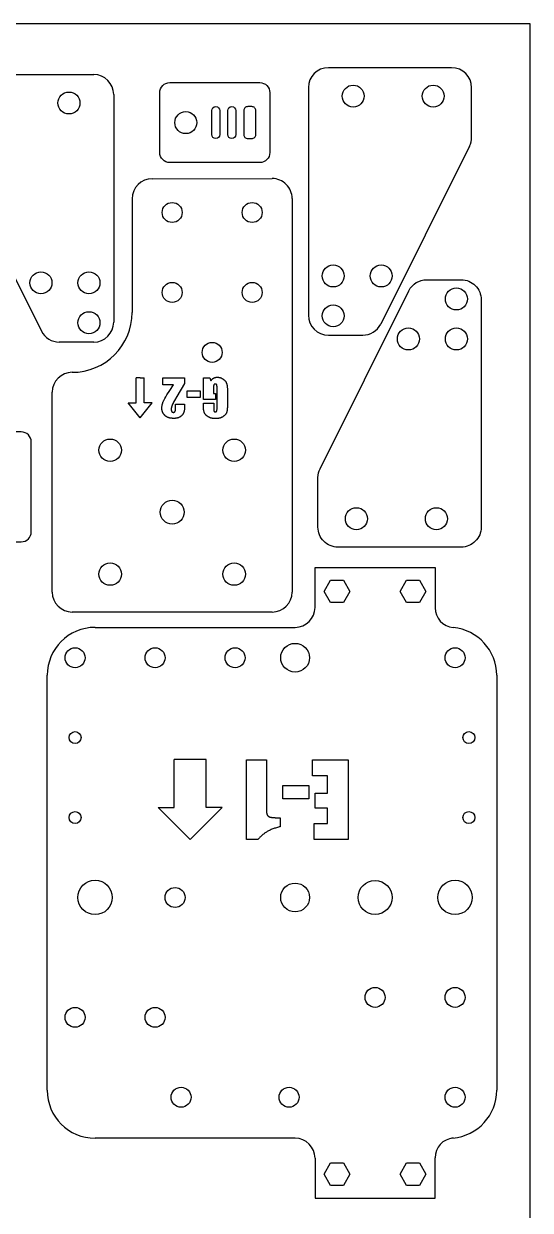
# Model space of a CAD drawing. Header units: millimetres. Extents: x 169 to 969, y 234 to 834.
# Drawn here: x 842.5 to 969.1, y 536.8 to 833.8 of the extents above; entities that cross this region are included whole.
import ezdxf

# ---------------------------------------------------------------- set-up
doc = ezdxf.new("R2010")
doc.units = ezdxf.units.MM
doc.header["$MEASUREMENT"] = 0
for name, color, linetype, true_color in [('標籤', 18, 'Continuous', 0x000000), ('標籤$切斷線', 1, 'Continuous', 0xff0000), ('邊框空跑', 4, 'Continuous', 0x00ffff), ('零件切斷線', 5, 'Continuous', 0x0000ff)]:
    doc.layers.add(name, color=color, linetype=linetype, true_color=true_color)

msp = doc.modelspace()

# ---------------------------------------------------------------- linework, layer by layer
at = {"layer": '標籤'}
for p, q in [((870.6, 738.85), (870.6, 745.1)), ((871.6, 745.1), (870.6, 745.1)), ((871.6, 745.1), (872.6, 745.1)), ((872.6, 738.85), (872.6, 745.1)), ((868.6, 738.85), (870.6, 738.85)), ((871.6, 735.1), (868.6, 738.85)), ((871.6, 735.1), (874.6, 738.85)), ((874.6, 738.85), (872.6, 738.85)), ((880.11, 637.62), (880.11, 649.62)), ((888.11, 637.62), (888.11, 649.62)), ((898.2, 629.62), (898.2, 649.5)), ((898.2, 649.5), (903.14, 649.5)), ((903.14, 649.5), (903.14, 638.78)), ((914.7, 645.52), (914.7, 649.5)), ((914.7, 649.5), (923.62, 649.5)), ((923.62, 649.5), (923.62, 629.62)), ((918.44, 645.52), (914.7, 645.52)), ((918.44, 641.18), (918.44, 645.52)), ((907.23, 639.74), (907.23, 643.11)), ((907.23, 643.11), (913.74, 643.11)), ((913.74, 643.11), (913.74, 639.74)), ((913.74, 639.74), (907.23, 639.74)), ((915.31, 637.45), (915.31, 641.18)), ((915.31, 641.18), (918.44, 641.18)), ((884.11, 629.62), (876.11, 637.62)), ((876.11, 637.62), (880.11, 637.62)), ((884.11, 629.62), (892.11, 637.62)), ((892.11, 637.62), (888.11, 637.62)), ((918.44, 637.45), (915.31, 637.45)), ((918.44, 633.59), (918.44, 637.45)), ((906.13, 635.04), (906.63, 635.04)), ((906.63, 635.04), (906.63, 632.78)), ((915.06, 629.62), (915.06, 633.59)), ((915.06, 633.59), (918.44, 633.59)), ((901.09, 629.62), (898.2, 629.62)), ((923.62, 629.62), (915.06, 629.62))]:
    msp.add_line(p, q, dxfattribs=at)
for points in [[(877.26, 743.41), (877.26, 745.1), (882.69, 745.1), (882.67, 743.71), (880.75, 740.48), (880.16, 739.44), (879.96, 739.06), (879.88, 738.91), (879.81, 738.78), (879.71, 738.54), (879.61, 738.33), (879.57, 738.22), (879.54, 738.12), (879.5, 738.02), (879.47, 737.93), (879.44, 737.84), (879.42, 737.75), (879.4, 737.67), (879.39, 737.59), (879.38, 737.55), (879.37, 737.51), (879.37, 737.47), (879.37, 737.43), (879.36, 737.4), (879.36, 737.36), (879.36, 737.33), (879.36, 737.3), (879.36, 737.25), (879.36, 737.2), (879.36, 737.15), (879.37, 737.1), (879.37, 737.06), (879.38, 737.02), (879.38, 736.98), (879.39, 736.94), (879.4, 736.92), (879.4, 736.9), (879.41, 736.88), (879.41, 736.87), (879.42, 736.85), (879.42, 736.83), (879.43, 736.82), (879.43, 736.8), (879.44, 736.78), (879.45, 736.77), (879.45, 736.75), (879.46, 736.74), (879.47, 736.73), (879.48, 736.71), (879.49, 736.7), (879.49, 736.69), (879.5, 736.67), (879.51, 736.66), (879.52, 736.65), (879.53, 736.64), (879.54, 736.63), (879.55, 736.62), (879.56, 736.61), (879.57, 736.6), (879.58, 736.59), (879.59, 736.58), (879.6, 736.57), (879.62, 736.56), (879.63, 736.56), (879.64, 736.55), (879.65, 736.54), (879.67, 736.54), (879.68, 736.53), (879.69, 736.52), (879.71, 736.52), (879.72, 736.51), (879.73, 736.51), (879.75, 736.51), (879.76, 736.5), (879.78, 736.5), (879.79, 736.5), (879.81, 736.49), (879.82, 736.49), (879.84, 736.49), (879.86, 736.49), (879.87, 736.49), (879.89, 736.49), (879.91, 736.49), (879.92, 736.49), (879.94, 736.49), (879.96, 736.49), (879.97, 736.49), (879.99, 736.49), (880.01, 736.49), (880.02, 736.5), (880.04, 736.5), (880.05, 736.5), (880.07, 736.51), (880.08, 736.51), (880.1, 736.52), (880.11, 736.52), (880.12, 736.53), (880.14, 736.53), (880.15, 736.54), (880.16, 736.54), (880.16, 736.55), (880.17, 736.55), (880.18, 736.56), (880.18, 736.56), (880.19, 736.56), (880.19, 736.57), (880.2, 736.57), (880.21, 736.58), (880.22, 736.59), (880.23, 736.6), (880.24, 736.61), (880.26, 736.62), (880.27, 736.63), (880.28, 736.64), (880.29, 736.66), (880.29, 736.67), (880.3, 736.68), (880.31, 736.69), (880.32, 736.71), (880.33, 736.71), (880.33, 736.72), (880.33, 736.73), (880.34, 736.74), (880.35, 736.75), (880.35, 736.77), (880.36, 736.79), (880.37, 736.81), (880.37, 736.82), (880.38, 736.85), (880.39, 736.87), (880.39, 736.89), (880.4, 736.91), (880.4, 736.93), (880.41, 736.98), (880.42, 737.04), (880.43, 737.09), (880.44, 737.15), (880.44, 737.22), (880.45, 737.29), (880.46, 737.43), (880.46, 737.59), (880.46, 738.53), (882.69, 738.53), (882.69, 738.17), (882.68, 737.78), (882.67, 737.6), (882.66, 737.43), (882.65, 737.27), (882.64, 737.13), (882.62, 736.99), (882.6, 736.86), (882.59, 736.8), (882.58, 736.74), (882.56, 736.68), (882.54, 736.63), (882.52, 736.57), (882.5, 736.51), (882.48, 736.45), (882.45, 736.39), (882.42, 736.33), (882.4, 736.27), (882.36, 736.21), (882.33, 736.15), (882.3, 736.09), (882.26, 736.04), (882.22, 735.98), (882.18, 735.92), (882.14, 735.86), (882.09, 735.81), (882.04, 735.75), (882, 735.7), (881.95, 735.65), (881.9, 735.6), (881.84, 735.56), (881.79, 735.51), (881.74, 735.47), (881.68, 735.43), (881.62, 735.39), (881.56, 735.35), (881.5, 735.32), (881.43, 735.28), (881.37, 735.25), (881.3, 735.22), (881.23, 735.19), (881.16, 735.16), (881.09, 735.14), (881.02, 735.11), (880.95, 735.09), (880.87, 735.07), (880.79, 735.06), (880.71, 735.04), (880.63, 735.03), (880.55, 735.01), (880.46, 735), (880.37, 734.99), (880.29, 734.99), (880.2, 734.98), (880.1, 734.98), (880.01, 734.98), (879.83, 734.98), (879.65, 734.99), (879.57, 735), (879.48, 735.01), (879.4, 735.02), (879.32, 735.03), (879.24, 735.04), (879.16, 735.05), (879.08, 735.07), (879.01, 735.08), (878.93, 735.1), (878.86, 735.12), (878.79, 735.14), (878.72, 735.16), (878.65, 735.19), (878.58, 735.21), (878.51, 735.24), (878.45, 735.27), (878.38, 735.3), (878.32, 735.33), (878.26, 735.36), (878.2, 735.39), (878.14, 735.43), (878.09, 735.46), (878.03, 735.5), (877.98, 735.54), (877.93, 735.58), (877.88, 735.62), (877.83, 735.67), (877.78, 735.71), (877.73, 735.76), (877.69, 735.81), (877.64, 735.85), (877.6, 735.9), (877.56, 735.95), (877.52, 736), (877.48, 736.05), (877.45, 736.1), (877.41, 736.16), (877.38, 736.21), (877.35, 736.26), (877.32, 736.32), (877.29, 736.37), (877.26, 736.43), (877.24, 736.49), (877.21, 736.54), (877.19, 736.6), (877.17, 736.66), (877.15, 736.72), (877.13, 736.78), (877.11, 736.84), (877.1, 736.91), (877.08, 736.97), (877.07, 737.03), (877.06, 737.1), (877.05, 737.16), (877.04, 737.23), (877.04, 737.3), (877.03, 737.36), (877.03, 737.43), (877.02, 737.5), (877.02, 737.57), (877.03, 737.68), (877.03, 737.79), (877.04, 737.89), (877.05, 738), (877.07, 738.11), (877.08, 738.22), (877.11, 738.34), (877.13, 738.45), (877.16, 738.56), (877.19, 738.67), (877.22, 738.79), (877.26, 738.91), (877.3, 739.02), (877.35, 739.14), (877.4, 739.26), (877.45, 739.37), (877.51, 739.5), (877.58, 739.65), (877.67, 739.81), (877.77, 739.98), (878, 740.39), (878.29, 740.86), (879.02, 742), (879.96, 743.41)], [(887.39, 738.78), (889.98, 738.78), (889.98, 737.88), (889.98, 737.5), (889.99, 737.33), (889.99, 737.19), (890, 737.07), (890.01, 737.01), (890.02, 736.97), (890.02, 736.92), (890.03, 736.9), (890.03, 736.88), (890.04, 736.87), (890.04, 736.85), (890.05, 736.83), (890.05, 736.83), (890.05, 736.82), (890.05, 736.81), (890.05, 736.81), (890.06, 736.8), (890.06, 736.79), (890.06, 736.79), (890.07, 736.78), (890.07, 736.78), (890.07, 736.77), (890.07, 736.76), (890.08, 736.76), (890.08, 736.75), (890.08, 736.75), (890.09, 736.74), (890.09, 736.74), (890.1, 736.73), (890.1, 736.73), (890.1, 736.72), (890.11, 736.72), (890.11, 736.71), (890.12, 736.71), (890.12, 736.7), (890.13, 736.7), (890.13, 736.69), (890.13, 736.69), (890.14, 736.69), (890.14, 736.68), (890.15, 736.68), (890.15, 736.67), (890.16, 736.67), (890.16, 736.67), (890.17, 736.66), (890.18, 736.66), (890.18, 736.66), (890.19, 736.65), (890.19, 736.65), (890.2, 736.65), (890.2, 736.64), (890.21, 736.64), (890.22, 736.64), (890.22, 736.64), (890.23, 736.63), (890.24, 736.63), (890.24, 736.63), (890.25, 736.63), (890.26, 736.63), (890.26, 736.62), (890.28, 736.62), (890.29, 736.62), (890.31, 736.61), (890.32, 736.61), (890.34, 736.61), (890.35, 736.61), (890.37, 736.61), (890.39, 736.61), (890.4, 736.61), (890.42, 736.61), (890.43, 736.61), (890.45, 736.61), (890.46, 736.61), (890.48, 736.61), (890.49, 736.61), (890.5, 736.62), (890.51, 736.62), (890.53, 736.62), (890.54, 736.62), (890.55, 736.63), (890.56, 736.63), (890.56, 736.63), (890.57, 736.63), (890.57, 736.64), (890.58, 736.64), (890.59, 736.64), (890.59, 736.64), (890.6, 736.65), (890.6, 736.65), (890.61, 736.65), (890.61, 736.66), (890.62, 736.66), (890.62, 736.66), (890.63, 736.66), (890.63, 736.67), (890.64, 736.67), (890.64, 736.67), (890.65, 736.68), (890.65, 736.68), (890.65, 736.69), (890.66, 736.69), (890.66, 736.69), (890.67, 736.7), (890.67, 736.7), (890.68, 736.71), (890.68, 736.71), (890.68, 736.71), (890.69, 736.72), (890.69, 736.72), (890.69, 736.73), (890.7, 736.73), (890.7, 736.74), (890.7, 736.74), (890.71, 736.75), (890.71, 736.75), (890.71, 736.76), (890.72, 736.76), (890.72, 736.77), (890.72, 736.77), (890.73, 736.78), (890.73, 736.79), (890.73, 736.8), (890.74, 736.8), (890.74, 736.81), (890.74, 736.82), (890.75, 736.82), (890.75, 736.83), (890.75, 736.85), (890.76, 736.86), (890.76, 736.88), (890.77, 736.9), (890.77, 736.92), (890.78, 736.96), (890.78, 737.01), (890.79, 737.06), (890.8, 737.12), (890.81, 737.25), (890.81, 737.39), (890.82, 737.55), (890.82, 737.74), (890.82, 742.5), (890.82, 742.66), (890.81, 742.81), (890.81, 742.94), (890.8, 743.06), (890.79, 743.11), (890.79, 743.16), (890.78, 743.21), (890.77, 743.25), (890.77, 743.27), (890.76, 743.29), (890.76, 743.31), (890.75, 743.32), (890.75, 743.34), (890.74, 743.35), (890.74, 743.37), (890.73, 743.38), (890.73, 743.4), (890.72, 743.41), (890.72, 743.41), (890.72, 743.42), (890.71, 743.43), (890.71, 743.43), (890.71, 743.44), (890.7, 743.44), (890.7, 743.45), (890.7, 743.45), (890.69, 743.46), (890.69, 743.47), (890.68, 743.47), (890.68, 743.48), (890.68, 743.48), (890.67, 743.49), (890.67, 743.49), (890.66, 743.49), (890.66, 743.5), (890.66, 743.5), (890.65, 743.51), (890.65, 743.51), (890.64, 743.52), (890.64, 743.52), (890.63, 743.52), (890.63, 743.53), (890.62, 743.53), (890.62, 743.53), (890.61, 743.54), (890.61, 743.54), (890.6, 743.54), (890.6, 743.55), (890.59, 743.55), (890.58, 743.55), (890.58, 743.56), (890.57, 743.56), (890.57, 743.56), (890.56, 743.56), (890.56, 743.57), (890.55, 743.57), (890.54, 743.57), (890.54, 743.57), (890.53, 743.58), (890.52, 743.58), (890.52, 743.58), (890.51, 743.58), (890.5, 743.58), (890.48, 743.59), (890.47, 743.59), (890.46, 743.59), (890.44, 743.59), (890.43, 743.59), (890.41, 743.59), (890.39, 743.59), (890.38, 743.59), (890.36, 743.59), (890.34, 743.59), (890.33, 743.59), (890.31, 743.59), (890.3, 743.59), (890.28, 743.58), (890.27, 743.58), (890.27, 743.58), (890.26, 743.58), (890.25, 743.58), (890.24, 743.57), (890.24, 743.57), (890.23, 743.57), (890.22, 743.57), (890.22, 743.56), (890.21, 743.56), (890.2, 743.56), (890.2, 743.56), (890.19, 743.55), (890.18, 743.55), (890.18, 743.55), (890.17, 743.54), (890.17, 743.54), (890.16, 743.53), (890.15, 743.53), (890.15, 743.53), (890.14, 743.52), (890.14, 743.52), (890.13, 743.51), (890.13, 743.51), (890.12, 743.51), (890.12, 743.5), (890.11, 743.5), (890.11, 743.49), (890.1, 743.49), (890.1, 743.48), (890.09, 743.48), (890.09, 743.47), (890.08, 743.47), (890.08, 743.46), (890.07, 743.45), (890.07, 743.45), (890.06, 743.44), (890.06, 743.44), (890.06, 743.43), (890.05, 743.42), (890.05, 743.42), (890.04, 743.41), (890.04, 743.4), (890.03, 743.38), (890.02, 743.37), (890.02, 743.36), (890.01, 743.34), (890, 743.32), (890, 743.31), (889.99, 743.29), (889.99, 743.27), (889.98, 743.25), (889.98, 743.23), (889.97, 743.21), (889.96, 743.16), (889.95, 743.11), (889.95, 743.06), (889.94, 743), (889.93, 742.94), (889.93, 742.88), (889.92, 742.74), (889.92, 742.59), (889.92, 742.42), (889.92, 741.25), (890.4, 741.25), (890.4, 739.74), (887.39, 739.74), (887.39, 745.1), (889.04, 745.1), (889.28, 744.39), (889.32, 744.44), (889.35, 744.5), (889.39, 744.55), (889.42, 744.6), (889.46, 744.65), (889.5, 744.7), (889.54, 744.74), (889.56, 744.77), (889.58, 744.79), (889.6, 744.81), (889.62, 744.83), (889.64, 744.85), (889.67, 744.87), (889.69, 744.89), (889.71, 744.91), (889.73, 744.92), (889.76, 744.94), (889.78, 744.96), (889.8, 744.97), (889.83, 744.99), (889.85, 745.01), (889.87, 745.02), (889.9, 745.04), (889.92, 745.05), (889.95, 745.06), (889.97, 745.08), (890, 745.09), (890.02, 745.1), (890.05, 745.12), (890.1, 745.14), (890.16, 745.16), (890.21, 745.18), (890.27, 745.2), (890.33, 745.21), (890.38, 745.23), (890.44, 745.24), (890.5, 745.25), (890.57, 745.26), (890.63, 745.27), (890.69, 745.27), (890.76, 745.28), (890.83, 745.28), (890.89, 745.28), (890.97, 745.28), (891.05, 745.28), (891.13, 745.27), (891.21, 745.26), (891.29, 745.25), (891.37, 745.24), (891.44, 745.22), (891.52, 745.2), (891.6, 745.18), (891.67, 745.16), (891.75, 745.13), (891.82, 745.1), (891.89, 745.07), (891.96, 745.04), (892.04, 745), (892.11, 744.96), (892.18, 744.92), (892.25, 744.88), (892.31, 744.84), (892.37, 744.8), (892.44, 744.75), (892.49, 744.71), (892.55, 744.66), (892.61, 744.61), (892.66, 744.56), (892.71, 744.51), (892.76, 744.46), (892.8, 744.41), (892.85, 744.35), (892.89, 744.3), (892.93, 744.24), (892.95, 744.21), (892.97, 744.18), (893, 744.12), (893.04, 744.06), (893.07, 744.01), (893.1, 743.95), (893.13, 743.89), (893.16, 743.83), (893.18, 743.76), (893.21, 743.7), (893.23, 743.64), (893.25, 743.58), (893.27, 743.52), (893.29, 743.46), (893.3, 743.39), (893.31, 743.33), (893.33, 743.27), (893.34, 743.2), (893.35, 743.07), (893.37, 742.91), (893.38, 742.75), (893.39, 742.56), (893.4, 742.14), (893.41, 741.66), (893.41, 738.71), (893.4, 738.05), (893.39, 737.75), (893.37, 737.48), (893.35, 737.23), (893.32, 737.01), (893.31, 736.91), (893.29, 736.81), (893.27, 736.72), (893.26, 736.64), (893.25, 736.6), (893.23, 736.56), (893.22, 736.52), (893.21, 736.48), (893.19, 736.44), (893.18, 736.4), (893.16, 736.36), (893.14, 736.32), (893.12, 736.29), (893.1, 736.25), (893.08, 736.21), (893.06, 736.17), (893.04, 736.13), (893.01, 736.1), (892.98, 736.06), (892.96, 736.02), (892.93, 735.98), (892.9, 735.95), (892.87, 735.91), (892.84, 735.88), (892.81, 735.84), (892.77, 735.8), (892.74, 735.77), (892.7, 735.73), (892.66, 735.7), (892.62, 735.66), (892.54, 735.59), (892.46, 735.52), (892.37, 735.46), (892.33, 735.42), (892.28, 735.39), (892.23, 735.36), (892.18, 735.33), (892.13, 735.3), (892.08, 735.27), (892.03, 735.25), (891.98, 735.22), (891.93, 735.2), (891.87, 735.17), (891.82, 735.15), (891.76, 735.13), (891.71, 735.11), (891.65, 735.09), (891.59, 735.07), (891.53, 735.05), (891.48, 735.04), (891.41, 735.02), (891.35, 735.01), (891.29, 735), (891.23, 734.98), (891.17, 734.97), (891.1, 734.96), (891.04, 734.95), (890.9, 734.94), (890.77, 734.93), (890.63, 734.92), (890.48, 734.92), (890.34, 734.92), (890.2, 734.93), (890.07, 734.94), (889.94, 734.95), (889.81, 734.97), (889.68, 734.99), (889.56, 735.01), (889.44, 735.04), (889.38, 735.05), (889.32, 735.07), (889.27, 735.08), (889.21, 735.1), (889.15, 735.12), (889.1, 735.14), (889.05, 735.16), (888.99, 735.18), (888.94, 735.2), (888.89, 735.23), (888.84, 735.25), (888.79, 735.28), (888.74, 735.3), (888.69, 735.33), (888.64, 735.36), (888.59, 735.38), (888.5, 735.44), (888.41, 735.5), (888.33, 735.57), (888.29, 735.6), (888.25, 735.63), (888.21, 735.66), (888.17, 735.69), (888.14, 735.73), (888.1, 735.76), (888.07, 735.79), (888.03, 735.83), (888, 735.86), (887.97, 735.89), (887.94, 735.93), (887.91, 735.96), (887.88, 736), (887.86, 736.03), (887.83, 736.07), (887.81, 736.11), (887.78, 736.14), (887.76, 736.18), (887.74, 736.22), (887.72, 736.26), (887.7, 736.29), (887.68, 736.33), (887.66, 736.37), (887.64, 736.41), (887.63, 736.45), (887.61, 736.49), (887.6, 736.53), (887.59, 736.57), (887.56, 736.66), (887.54, 736.75), (887.51, 736.85), (887.49, 736.95), (887.47, 737.05), (887.46, 737.16), (887.44, 737.27), (887.43, 737.39), (887.42, 737.51), (887.4, 737.77), (887.39, 738.05), (887.39, 738.35)], [(883.35, 740.22), (883.35, 741.91), (886.6, 741.91), (886.6, 740.22)]]:
    msp.add_lwpolyline(points, close=True, dxfattribs=at)
msp.add_lwpolyline([(888.11, 649.62), (880.11, 649.62)], dxfattribs=at)
for points in [[(903.14, 638.78), (903.14, 636.46), (903.25, 635.99)], [(903.25, 635.99), (903.36, 635.52), (903.87, 635.28)], [(906.63, 632.78), (902.98, 632.01), (901.09, 629.62)], [(903.87, 635.28), (904.38, 635.04), (906.13, 635.04)]]:
    msp.add_open_spline(points, degree=2, dxfattribs=at)
at = {"layer": '標籤$切斷線'}
for p, q in [((917.58, 691.68, -46), (919.2, 694.48, -46)), ((919.2, 694.48, -46), (922.43, 694.48, -46)), ((922.43, 694.48, -46), (924.05, 691.68, -46)), ((936.58, 691.68, -46), (938.2, 694.48, -46)), ((938.2, 694.48, -46), (941.43, 694.48, -46)), ((941.43, 694.48, -46), (943.05, 691.68, -46)), ((919.2, 688.88, -46), (917.58, 691.68, -46)), ((924.05, 691.68, -46), (922.43, 688.88, -46)), ((938.2, 688.88, -46), (936.58, 691.68, -46)), ((943.05, 691.68, -46), (941.43, 688.88, -46)), ((922.43, 688.88, -46), (919.2, 688.88, -46)), ((941.43, 688.88, -46), (938.2, 688.88, -46)), ((917.58, 545.83, -75), (919.2, 548.63, -75)), ((919.2, 548.63, -75), (922.43, 548.63, -75)), ((922.43, 548.63, -75), (924.05, 545.83, -75)), ((936.58, 545.83, -75), (938.2, 548.63, -75)), ((938.2, 548.63, -75), (941.43, 548.63, -75)), ((941.43, 548.63, -75), (943.05, 545.83, -75)), ((919.2, 543.03, -75), (917.58, 545.83, -75)), ((924.05, 545.83, -75), (922.43, 543.03, -75)), ((938.2, 543.03, -75), (936.58, 545.83, -75)), ((943.05, 545.83, -75), (941.43, 543.03, -75)), ((922.43, 543.03, -75), (919.2, 543.03, -75)), ((941.43, 543.03, -75), (938.2, 543.03, -75))]:
    msp.add_line(p, q, dxfattribs=at)
for points in [[(889.5, 806.01), (889.5, 812.01, -1), (891.5, 812.01), (891.5, 806.01, -1)], [(895.5, 812.01), (895.5, 806.01, -1), (893.5, 806.01), (893.5, 812.01, -1)], [(899.5, 813.01), (898.5, 813.01, 0.414214), (897.5, 812.01), (897.5, 806.01, 0.414214), (898.5, 805.01), (899.5, 805.01, 0.414214), (900.5, 806.01), (900.5, 812.01, 0.414214)]]:
    msp.add_lwpolyline(points, format="xyb", close=True, dxfattribs=at)
for centre, radius in [((853.78, 813.92, 0.02), 2.75), ((924.85, 815.64, 0.02), 2.75), ((944.85, 815.64, 0.02), 2.75), ((883, 809.01), 2.75), ((879.6, 786.51), 2.5), ((899.6, 786.51), 2.5), ((919.85, 770.64, 0.02), 2.75), ((931.85, 770.64, 0.02), 2.75), ((846.78, 768.92, 0.02), 2.75), ((858.78, 768.92, 0.02), 2.75), ((879.6, 766.51), 2.5), ((899.6, 766.51), 2.5), ((950.65, 764.87, 0.02), 2.75), ((919.85, 760.64, 0.02), 2.75), ((858.78, 758.92, 0.02), 2.75), ((938.65, 754.87, 0.02), 2.75), ((950.65, 754.87, 0.02), 2.75), ((889.6, 751.51), 2.5), ((864.1, 727.01), 2.8), ((895.1, 727.01), 2.8), ((879.6, 711.51), 3), ((925.65, 709.87, 0.02), 2.75), ((945.65, 709.87, 0.02), 2.75), ((864.1, 696.01), 2.8), ((895.1, 696.01), 2.8), ((855.32, 675.08, -46), 2.5), ((875.32, 675.08, -36), 2.5), ((895.32, 675.08, -36), 2.5), ((910.32, 675.08, -36), 3.6), ((950.32, 675.08, -46), 2.5), ((855.32, 655.08, -46), 1.5), ((953.77, 655.08, -46), 1.5), ((855.32, 635.08, -46), 1.5), ((953.77, 635.08, -46), 1.5), ((860.32, 615.08, -36), 4.3), ((910.32, 615.08, -36), 3.6), ((930.32, 615.08, -46), 4.25), ((950.32, 615.08, -46), 4.3), ((880.32, 615.08, -36), 2.5), ((930.32, 590.08, -46), 2.5), ((950.32, 590.08, -46), 2.5), ((855.32, 585.08, -46), 2.5), ((875.32, 585.08, -36), 2.5), ((881.82, 565.08, -46), 2.5), ((908.82, 565.08, -46), 2.5), ((950.32, 565.08, -46), 2.5)]:
    msp.add_circle(centre, radius, dxfattribs=at)
at = {"layer": '邊框空跑'}
msp.add_lwpolyline([(969.11, 833.76), (169.11, 833.76), (169.11, 233.76), (969.11, 233.76)], close=True, dxfattribs=at)
at = {"layer": '零件切斷線'}
for p, q in [((949.46, 822.75, -0.02), (918.65, 822.76, -0.02)), ((829.17, 821.03, -0.02), (859.98, 821.03, -0.02)), ((954.46, 805.34, -0.02), (954.46, 817.75, -0.02)), ((874.59, 794.96), (904.59, 795.01)), ((909.6, 790.01), (909.6, 691.51)), ((913.65, 761.68, -0.02), (913.65, 760.81, -0.02)), ((864.98, 759.96, -0.02), (864.98, 759.08, -0.02)), ((918.65, 755.81, -0.02), (927.25, 755.81, -0.02)), ((859.98, 754.08, -0.02), (851.38, 754.08, -0.02)), ((854.6, 746.51), (854.6, 746.51)), ((915.32, 687.68, -46), (915.32, 697.68, -46)), ((915.32, 697.68, -46), (945.32, 697.68, -46)), ((945.32, 697.68, -46), (945.32, 687.61, -46)), ((904.6, 686.51), (854.6, 686.51)), ((860.34, 682.68, -46), (910.32, 682.68, -46)), ((848.35, 566.83, -46), (848.35, 670.68, -46)), ((960.73, 670.68, -46), (960.74, 566.83, -46)), ((910.36, 554.83, -75), (860.35, 554.83, -75)), ((915.32, 549.83, -75), (915.32, 539.83, -75)), ((945.32, 539.83, -75), (945.32, 549.91, -75)), ((915.32, 539.83, -75), (945.32, 539.83, -75))]:
    msp.add_line(p, q, dxfattribs=at)
for points in [[(901.5, 799.01), (879, 799.01, -0.414214), (876.5, 801.51), (876.5, 816.51, -0.414214), (879, 819.01), (901.5, 819.01, -0.414214), (904, 816.51), (904, 801.51, -0.414214)], [(956.85, 763.82), (956.85, 707.75), (956.85, 707.75, -0.414214), (951.85, 702.75), (921.04, 702.76, -0.414214), (916.04, 707.76), (916.04, 720.17, -0.116125), (916.57, 722.4), (938.77, 766.93), (938.77, 766.93, -0.28436), (943.25, 769.7), (951.85, 769.7, -0.414214), (956.85, 764.7)], [(824.38, 729.1), (824.38, 706.6, 0.414214), (826.88, 704.1), (841.88, 704.1, 0.414214), (844.38, 706.6), (844.38, 729.1, 0.414214), (841.88, 731.6), (826.88, 731.6, 0.414214)]]:
    msp.add_lwpolyline(points, format="xyb", close=True, dxfattribs=at)
for points in [[(913.65, 817.76), (913.65, 761.68)], [(864.98, 816.03), (864.98, 759.96)], [(953.93, 803.11), (931.72, 758.58)], [(824.69, 801.39), (846.9, 756.85)], [(869.6, 789.96), (869.6, 761.51)], [(849.6, 691.51), (849.6, 741.51)]]:
    msp.add_lwpolyline(points, dxfattribs=at)
for centre, radius, start, end in [((918.65, 817.76, -0.02), 5, 90, 180), ((949.46, 817.75, -0.02), 5, 359.9898, 89.9898), ((859.98, 816.03, -0.02), 5, 0, 90), ((949.46, 805.34, -0.02), 5, 333.4946, 359.9898), ((874.6, 789.96), 5, 90.0963, 180), ((904.6, 790.01), 5, 359.9989, 90.0963), ((854.6, 761.51), 15, 270, 360), ((918.65, 760.81, -0.02), 5, 180, 270), ((859.98, 759.08, -0.02), 5, 270, 0), ((927.25, 760.81, -0.02), 5, 270, 333.4946), ((851.38, 759.08, -0.02), 5, 206.5054, 270), ((854.6, 741.51), 5, 90, 180), ((854.6, 691.51), 5, 180, 270), ((904.6, 691.51), 5, 270, 360), ((910.32, 687.68, -46), 5, 270, 360), ((950.32, 687.61, -46), 5, 180, 264.6615), ((860.35, 670.68, -46), 12, 90.0612, 180), ((948.73, 670.68, -46), 12, 0, 84.6615), ((860.35, 566.83, -46), 12, 180, 270), ((948.74, 566.83, -46), 12, 275.0658, 0.0012), ((910.32, 549.83, -46), 5, 360, 90), ((950.32, 549.91, -46), 5, 95.3385, 180)]:
    msp.add_arc(centre, radius, start, end, dxfattribs=at)

doc.saveas('drawing.dxf')
